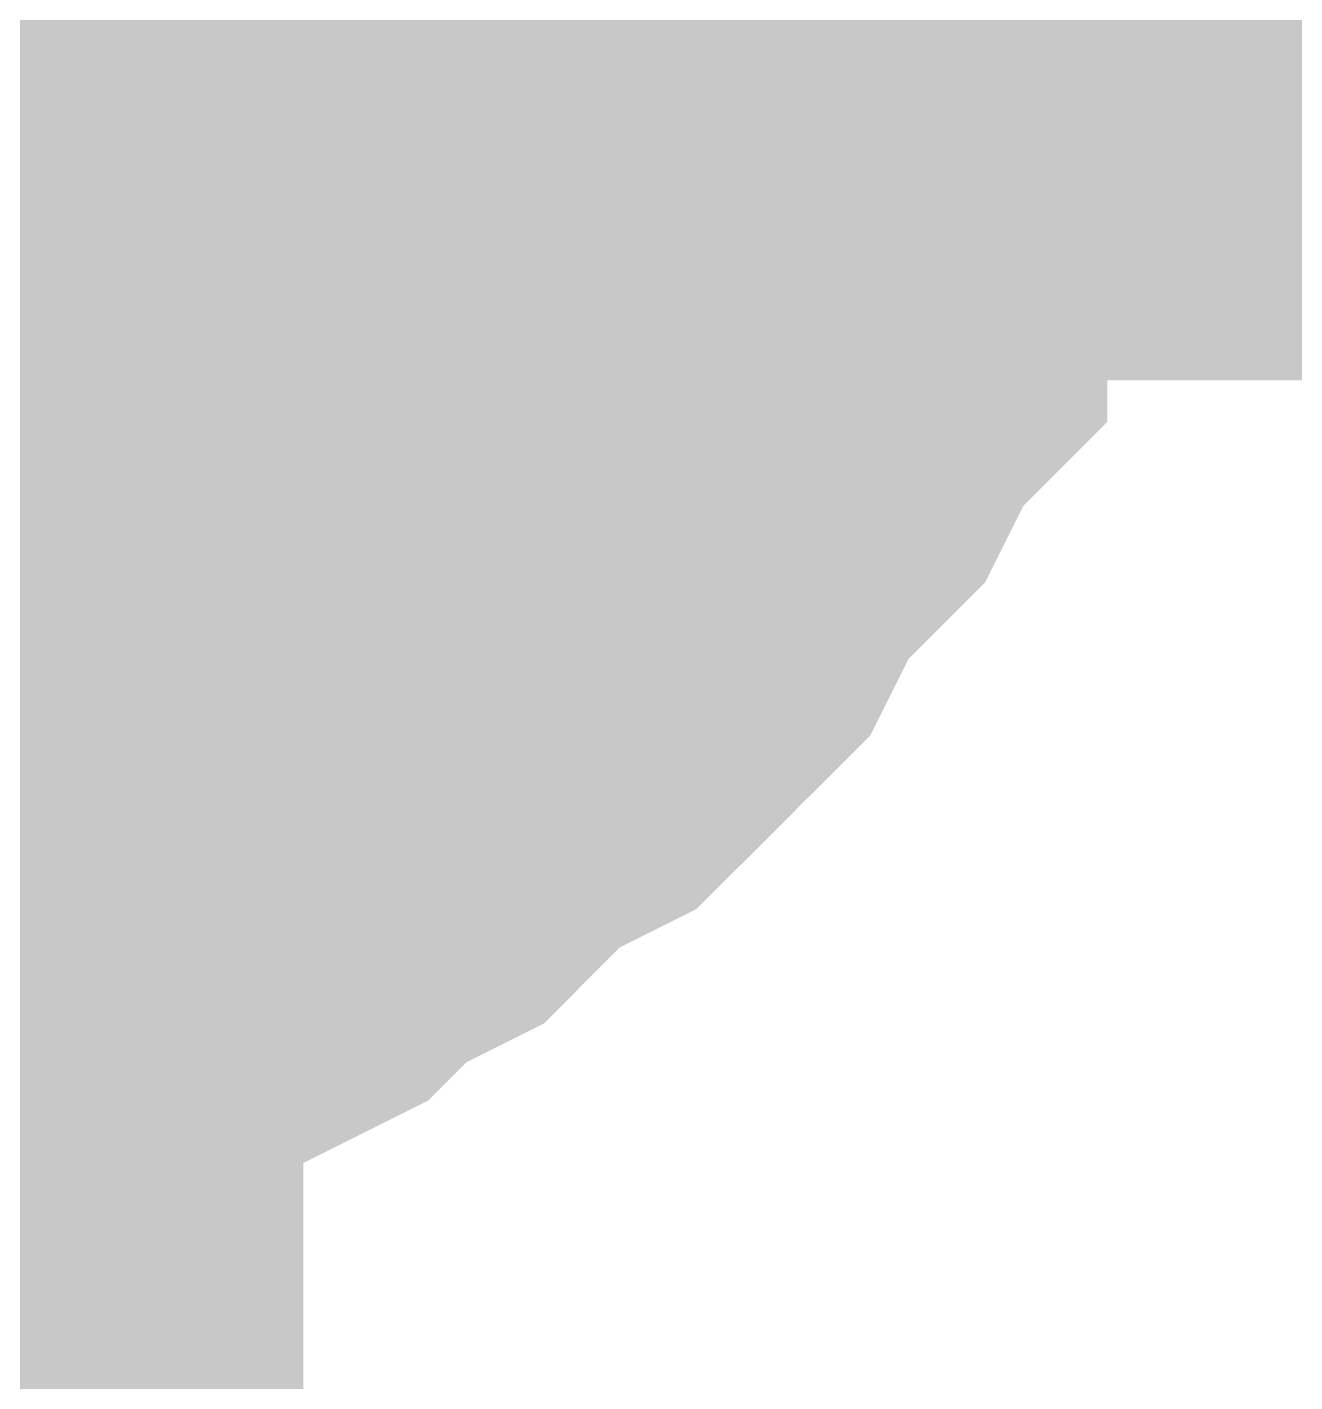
# Model space of a CAD drawing. Header units: inches. Extents: x 0 to 841, y 0 to 594.
# Drawn here: x 520.223 to 520.966, y 59.026 to 59.821 of the extents above; entities that cross this region are included whole.
import ezdxf

# ---------------------------------------------------------------- set-up
doc = ezdxf.new("R2010")
doc.units = ezdxf.units.IN
doc.layers.add('Sheet', color=255, linetype='Continuous')

msp = doc.modelspace()

# ---------------------------------------------------------------- linework, layer by layer
at = {"layer": 'Sheet'}
msp.add_lwpolyline([(519.74602, 60, 0.508, 0.508, 1), (520.25402, 60, 0.508, 0.508, 1)], format="xyseb", close=True, dxfattribs=at)
for points in [[(515.00246, 59.98843, 0.7493, 0.7493, 0), (520.01055, 59.98843, 0.7493, 0.7493, 0)], [(515.00246, 59.98843, 0.7493, 0.7493, 0), (520.01055, 59.98843, 0.7493, 0.7493, 0), (535.01236, 59.98843, 0.7493, 0.7493, 0), (554.99981, 59.98843, 0.7493, 0.7493, 0)], [(520.01055, 54.98004, 0.7493, 0.7493, 0), (520.01055, 59.98843, 0.7493, 0.7493, 0)], [(520.77411, 59.98843, 0.29972, 0.29972, 0), (520.77411, 59.94351, 0.29972, 0.29972, 0), (520.77411, 59.89859, 0.29972, 0.29972, 0), (520.77411, 59.87613, 0.29972, 0.29972, 0), (520.75166, 59.83122, 0.29972, 0.29972, 0), (520.75166, 59.7863, 0.29972, 0.29972, 0), (520.7292, 59.76384, 0.29972, 0.29972, 0), (520.7292, 59.71892, 0.29972, 0.29972, 0), (520.70674, 59.69646, 0.29972, 0.29972, 0), (520.70674, 59.65154, 0.29972, 0.29972, 0), (520.68428, 59.62908, 0.29972, 0.29972, 0), (520.66182, 59.58417, 0.29972, 0.29972, 0), (520.63937, 59.56171, 0.29972, 0.29972, 0), (520.61691, 59.53925, 0.29972, 0.29972, 0), (520.59445, 59.49433, 0.29972, 0.29972, 0), (520.57199, 59.47187, 0.29972, 0.29972, 0), (520.54954, 59.44941, 0.29972, 0.29972, 0), (520.52708, 59.42695, 0.29972, 0.29972, 0), (520.48216, 59.40449, 0.29972, 0.29972, 0), (520.4597, 59.38203, 0.29972, 0.29972, 0), (520.43725, 59.35957, 0.29972, 0.29972, 0), (520.39233, 59.33711, 0.29972, 0.29972, 0), (520.36987, 59.31466, 0.29972, 0.29972, 0), (520.32496, 59.2922, 0.29972, 0.29972, 0), (520.3025, 59.2922, 0.29972, 0.29972, 0), (520.25758, 59.26974, 0.29972, 0.29972, 0), (520.23513, 59.26974, 0.29972, 0.29972, 0), (520.19021, 59.24728, 0.29972, 0.29972, 0), (520.16775, 59.24728, 0.29972, 0.29972, 0), (520.12284, 59.22482, 0.29972, 0.29972, 0), (520.07792, 59.22482, 0.29972, 0.29972, 0), (520.05546, 59.22482, 0.29972, 0.29972, 0)], [(520.77411, 59.98843, 0.29972, 0.29972, 0), (520.77411, 59.94351, 0.29972, 0.29972, 0), (520.77411, 59.89859, 0.29972, 0.29972, 0), (520.77411, 59.87613, 0.29972, 0.29972, 0), (520.75166, 59.83122, 0.29972, 0.29972, 0), (520.75166, 59.7863, 0.29972, 0.29972, 0), (520.7292, 59.76384, 0.29972, 0.29972, 0), (520.7292, 59.71892, 0.29972, 0.29972, 0), (520.70674, 59.69646, 0.29972, 0.29972, 0), (520.70674, 59.65154, 0.29972, 0.29972, 0), (520.68428, 59.62908, 0.29972, 0.29972, 0), (520.66182, 59.58417, 0.29972, 0.29972, 0), (520.63937, 59.56171, 0.29972, 0.29972, 0), (520.61691, 59.53925, 0.29972, 0.29972, 0), (520.59445, 59.49433, 0.29972, 0.29972, 0), (520.57199, 59.47187, 0.29972, 0.29972, 0), (520.54954, 59.44941, 0.29972, 0.29972, 0), (520.52708, 59.42695, 0.29972, 0.29972, 0), (520.48216, 59.40449, 0.29972, 0.29972, 0), (520.4597, 59.38203, 0.29972, 0.29972, 0), (520.43725, 59.35957, 0.29972, 0.29972, 0), (520.39233, 59.33711, 0.29972, 0.29972, 0), (520.36987, 59.31466, 0.29972, 0.29972, 0), (520.32496, 59.2922, 0.29972, 0.29972, 0), (520.3025, 59.2922, 0.29972, 0.29972, 0), (520.25758, 59.26974, 0.29972, 0.29972, 0), (520.23513, 59.26974, 0.29972, 0.29972, 0), (520.19021, 59.24728, 0.29972, 0.29972, 0), (520.16775, 59.24728, 0.29972, 0.29972, 0), (520.12284, 59.22482, 0.29972, 0.29972, 0), (520.07792, 59.22482, 0.29972, 0.29972, 0), (520.05546, 59.22482, 0.29972, 0.29972, 0)], [(520.77411, 59.98843, 0.29972, 0.29972, 0), (520.77411, 59.94351, 0.29972, 0.29972, 0), (520.77411, 59.89859, 0.29972, 0.29972, 0), (520.77411, 59.87613, 0.29972, 0.29972, 0), (520.75166, 59.83122, 0.29972, 0.29972, 0), (520.75166, 59.7863, 0.29972, 0.29972, 0), (520.7292, 59.76384, 0.29972, 0.29972, 0), (520.7292, 59.71892, 0.29972, 0.29972, 0), (520.70674, 59.69646, 0.29972, 0.29972, 0), (520.70674, 59.65154, 0.29972, 0.29972, 0), (520.68428, 59.62908, 0.29972, 0.29972, 0), (520.66182, 59.58417, 0.29972, 0.29972, 0), (520.63937, 59.56171, 0.29972, 0.29972, 0), (520.61691, 59.53925, 0.29972, 0.29972, 0), (520.59445, 59.49433, 0.29972, 0.29972, 0), (520.57199, 59.47187, 0.29972, 0.29972, 0), (520.54954, 59.44941, 0.29972, 0.29972, 0), (520.52708, 59.42695, 0.29972, 0.29972, 0), (520.48216, 59.40449, 0.29972, 0.29972, 0), (520.4597, 59.38203, 0.29972, 0.29972, 0), (520.43725, 59.35957, 0.29972, 0.29972, 0), (520.39233, 59.33711, 0.29972, 0.29972, 0), (520.36987, 59.31466, 0.29972, 0.29972, 0), (520.32496, 59.2922, 0.29972, 0.29972, 0), (520.3025, 59.2922, 0.29972, 0.29972, 0), (520.25758, 59.26974, 0.29972, 0.29972, 0), (520.23513, 59.26974, 0.29972, 0.29972, 0), (520.19021, 59.24728, 0.29972, 0.29972, 0), (520.16775, 59.24728, 0.29972, 0.29972, 0), (520.12284, 59.22482, 0.29972, 0.29972, 0), (520.07792, 59.22482, 0.29972, 0.29972, 0), (520.05546, 59.22482, 0.29972, 0.29972, 0)], [(520.77411, 59.98843, 0.29972, 0.29972, 0), (520.77411, 59.94351, 0.29972, 0.29972, 0), (520.77411, 59.89859, 0.29972, 0.29972, 0), (520.77411, 59.87613, 0.29972, 0.29972, 0), (520.75166, 59.83122, 0.29972, 0.29972, 0), (520.75166, 59.7863, 0.29972, 0.29972, 0), (520.7292, 59.76384, 0.29972, 0.29972, 0), (520.7292, 59.71892, 0.29972, 0.29972, 0), (520.70674, 59.69646, 0.29972, 0.29972, 0), (520.70674, 59.65154, 0.29972, 0.29972, 0), (520.68428, 59.62908, 0.29972, 0.29972, 0), (520.66182, 59.58417, 0.29972, 0.29972, 0), (520.63937, 59.56171, 0.29972, 0.29972, 0), (520.61691, 59.53925, 0.29972, 0.29972, 0), (520.59445, 59.49433, 0.29972, 0.29972, 0), (520.57199, 59.47187, 0.29972, 0.29972, 0), (520.54954, 59.44941, 0.29972, 0.29972, 0), (520.52708, 59.42695, 0.29972, 0.29972, 0), (520.48216, 59.40449, 0.29972, 0.29972, 0), (520.4597, 59.38203, 0.29972, 0.29972, 0), (520.43725, 59.35957, 0.29972, 0.29972, 0), (520.39233, 59.33711, 0.29972, 0.29972, 0), (520.36987, 59.31466, 0.29972, 0.29972, 0), (520.32496, 59.2922, 0.29972, 0.29972, 0), (520.3025, 59.2922, 0.29972, 0.29972, 0), (520.25758, 59.26974, 0.29972, 0.29972, 0), (520.23513, 59.26974, 0.29972, 0.29972, 0), (520.19021, 59.24728, 0.29972, 0.29972, 0), (520.16775, 59.24728, 0.29972, 0.29972, 0), (520.12284, 59.22482, 0.29972, 0.29972, 0), (520.07792, 59.22482, 0.29972, 0.29972, 0), (520.05546, 59.22482, 0.29972, 0.29972, 0)], [(520.77411, 59.98843, 0.29972, 0.29972, 0), (520.77411, 59.94351, 0.29972, 0.29972, 0), (520.77411, 59.89859, 0.29972, 0.29972, 0), (520.77411, 59.87613, 0.29972, 0.29972, 0), (520.75166, 59.83122, 0.29972, 0.29972, 0), (520.75166, 59.7863, 0.29972, 0.29972, 0), (520.7292, 59.76384, 0.29972, 0.29972, 0), (520.7292, 59.71892, 0.29972, 0.29972, 0), (520.70674, 59.69646, 0.29972, 0.29972, 0), (520.70674, 59.65154, 0.29972, 0.29972, 0), (520.68428, 59.62908, 0.29972, 0.29972, 0), (520.66182, 59.58417, 0.29972, 0.29972, 0), (520.63937, 59.56171, 0.29972, 0.29972, 0), (520.61691, 59.53925, 0.29972, 0.29972, 0), (520.59445, 59.49433, 0.29972, 0.29972, 0), (520.57199, 59.47187, 0.29972, 0.29972, 0), (520.54954, 59.44941, 0.29972, 0.29972, 0), (520.52708, 59.42695, 0.29972, 0.29972, 0), (520.48216, 59.40449, 0.29972, 0.29972, 0), (520.4597, 59.38203, 0.29972, 0.29972, 0), (520.43725, 59.35957, 0.29972, 0.29972, 0), (520.39233, 59.33711, 0.29972, 0.29972, 0), (520.36987, 59.31466, 0.29972, 0.29972, 0), (520.32496, 59.2922, 0.29972, 0.29972, 0), (520.3025, 59.2922, 0.29972, 0.29972, 0), (520.25758, 59.26974, 0.29972, 0.29972, 0), (520.23513, 59.26974, 0.29972, 0.29972, 0), (520.19021, 59.24728, 0.29972, 0.29972, 0), (520.16775, 59.24728, 0.29972, 0.29972, 0), (520.12284, 59.22482, 0.29972, 0.29972, 0), (520.07792, 59.22482, 0.29972, 0.29972, 0), (520.05546, 59.22482, 0.29972, 0.29972, 0)], [(520.50462, 59.98843, 0.29972, 0.29972, 0), (520.50462, 59.96597, 0.29972, 0.29972, 0), (520.50462, 59.94351, 0.29972, 0.29972, 0), (520.50462, 59.92105, 0.29972, 0.29972, 0), (520.50462, 59.89859, 0.29972, 0.29972, 0), (520.48216, 59.85368, 0.29972, 0.29972, 0), (520.48216, 59.83122, 0.29972, 0.29972, 0), (520.48216, 59.80876, 0.29972, 0.29972, 0), (520.4597, 59.7863, 0.29972, 0.29972, 0), (520.4597, 59.76384, 0.29972, 0.29972, 0), (520.43725, 59.74138, 0.29972, 0.29972, 0), (520.43725, 59.71892, 0.29972, 0.29972, 0), (520.41479, 59.69646, 0.29972, 0.29972, 0), (520.41479, 59.69646, 0.29972, 0.29972, 0), (520.39233, 59.674, 0.29972, 0.29972, 0), (520.36987, 59.65154, 0.29972, 0.29972, 0), (520.34741, 59.62908, 0.29972, 0.29972, 0), (520.34741, 59.60662, 0.29972, 0.29972, 0), (520.32496, 59.58417, 0.29972, 0.29972, 0), (520.3025, 59.58417, 0.29972, 0.29972, 0), (520.28004, 59.56171, 0.29972, 0.29972, 0), (520.25758, 59.53925, 0.29972, 0.29972, 0), (520.23513, 59.53925, 0.29972, 0.29972, 0), (520.21267, 59.51679, 0.29972, 0.29972, 0), (520.21267, 59.51679, 0.29972, 0.29972, 0), (520.19021, 59.49433, 0.29972, 0.29972, 0), (520.14529, 59.49433, 0.29972, 0.29972, 0), (520.12284, 59.49433, 0.29972, 0.29972, 0), (520.10038, 59.47187, 0.29972, 0.29972, 0), (520.07792, 59.47187, 0.29972, 0.29972, 0), (520.05546, 59.47187, 0.29972, 0.29972, 0)], [(520.50462, 59.98843, 0.29972, 0.29972, 0), (520.50462, 59.96597, 0.29972, 0.29972, 0), (520.50462, 59.94351, 0.29972, 0.29972, 0), (520.50462, 59.92105, 0.29972, 0.29972, 0), (520.50462, 59.89859, 0.29972, 0.29972, 0), (520.48216, 59.85368, 0.29972, 0.29972, 0), (520.48216, 59.83122, 0.29972, 0.29972, 0), (520.48216, 59.80876, 0.29972, 0.29972, 0), (520.4597, 59.7863, 0.29972, 0.29972, 0), (520.4597, 59.76384, 0.29972, 0.29972, 0), (520.43725, 59.74138, 0.29972, 0.29972, 0), (520.43725, 59.71892, 0.29972, 0.29972, 0), (520.41479, 59.69646, 0.29972, 0.29972, 0), (520.41479, 59.69646, 0.29972, 0.29972, 0), (520.39233, 59.674, 0.29972, 0.29972, 0), (520.36987, 59.65154, 0.29972, 0.29972, 0), (520.34741, 59.62908, 0.29972, 0.29972, 0), (520.34741, 59.60662, 0.29972, 0.29972, 0), (520.32496, 59.58417, 0.29972, 0.29972, 0), (520.3025, 59.58417, 0.29972, 0.29972, 0), (520.28004, 59.56171, 0.29972, 0.29972, 0), (520.25758, 59.53925, 0.29972, 0.29972, 0), (520.23513, 59.53925, 0.29972, 0.29972, 0), (520.21267, 59.51679, 0.29972, 0.29972, 0), (520.21267, 59.51679, 0.29972, 0.29972, 0), (520.19021, 59.49433, 0.29972, 0.29972, 0), (520.14529, 59.49433, 0.29972, 0.29972, 0), (520.12284, 59.49433, 0.29972, 0.29972, 0), (520.10038, 59.47187, 0.29972, 0.29972, 0), (520.07792, 59.47187, 0.29972, 0.29972, 0), (520.05546, 59.47187, 0.29972, 0.29972, 0)], [(520.50462, 59.98843, 0.29972, 0.29972, 0), (520.50462, 59.96597, 0.29972, 0.29972, 0), (520.50462, 59.94351, 0.29972, 0.29972, 0), (520.50462, 59.92105, 0.29972, 0.29972, 0), (520.50462, 59.89859, 0.29972, 0.29972, 0), (520.48216, 59.85368, 0.29972, 0.29972, 0), (520.48216, 59.83122, 0.29972, 0.29972, 0), (520.48216, 59.80876, 0.29972, 0.29972, 0), (520.4597, 59.7863, 0.29972, 0.29972, 0), (520.4597, 59.76384, 0.29972, 0.29972, 0), (520.43725, 59.74138, 0.29972, 0.29972, 0), (520.43725, 59.71892, 0.29972, 0.29972, 0), (520.41479, 59.69646, 0.29972, 0.29972, 0), (520.41479, 59.69646, 0.29972, 0.29972, 0), (520.39233, 59.674, 0.29972, 0.29972, 0), (520.36987, 59.65154, 0.29972, 0.29972, 0), (520.34741, 59.62908, 0.29972, 0.29972, 0), (520.34741, 59.60662, 0.29972, 0.29972, 0), (520.32496, 59.58417, 0.29972, 0.29972, 0), (520.3025, 59.58417, 0.29972, 0.29972, 0), (520.28004, 59.56171, 0.29972, 0.29972, 0), (520.25758, 59.53925, 0.29972, 0.29972, 0), (520.23513, 59.53925, 0.29972, 0.29972, 0), (520.21267, 59.51679, 0.29972, 0.29972, 0), (520.21267, 59.51679, 0.29972, 0.29972, 0), (520.19021, 59.49433, 0.29972, 0.29972, 0), (520.14529, 59.49433, 0.29972, 0.29972, 0), (520.12284, 59.49433, 0.29972, 0.29972, 0), (520.10038, 59.47187, 0.29972, 0.29972, 0), (520.07792, 59.47187, 0.29972, 0.29972, 0), (520.05546, 59.47187, 0.29972, 0.29972, 0)], [(520.50462, 59.89859, 0.09906, 0.09906, 0), (520.48216, 59.85368, 0.09906, 0.09906, 0), (520.48216, 59.83122, 0.09906, 0.09906, 0), (520.48216, 59.80876, 0.09906, 0.09906, 0), (520.4597, 59.7863, 0.09906, 0.09906, 0), (520.4597, 59.76384, 0.09906, 0.09906, 0), (520.43725, 59.74138, 0.09906, 0.09906, 0), (520.43725, 59.71892, 0.09906, 0.09906, 0), (520.41479, 59.69646, 0.09906, 0.09906, 0), (520.41479, 59.69646, 0.09906, 0.09906, 0), (520.39233, 59.674, 0.09906, 0.09906, 0), (520.36987, 59.65154, 0.09906, 0.09906, 0), (520.34741, 59.62908, 0.09906, 0.09906, 0), (520.34741, 59.60662, 0.09906, 0.09906, 0), (520.32496, 59.58417, 0.09906, 0.09906, 0), (520.3025, 59.58417, 0.09906, 0.09906, 0), (520.28004, 59.56171, 0.09906, 0.09906, 0), (520.25758, 59.53925, 0.09906, 0.09906, 0), (520.23513, 59.53925, 0.09906, 0.09906, 0), (520.21267, 59.51679, 0.09906, 0.09906, 0), (520.21267, 59.51679, 0.09906, 0.09906, 0), (520.19021, 59.49433, 0.09906, 0.09906, 0), (520.14529, 59.49433, 0.09906, 0.09906, 0)], [(520.50462, 59.89859, 0.09906, 0.09906, 0), (520.48216, 59.85368, 0.09906, 0.09906, 0), (520.48216, 59.83122, 0.09906, 0.09906, 0), (520.48216, 59.80876, 0.09906, 0.09906, 0), (520.4597, 59.7863, 0.09906, 0.09906, 0), (520.4597, 59.76384, 0.09906, 0.09906, 0), (520.43725, 59.74138, 0.09906, 0.09906, 0), (520.43725, 59.71892, 0.09906, 0.09906, 0), (520.41479, 59.69646, 0.09906, 0.09906, 0), (520.41479, 59.69646, 0.09906, 0.09906, 0), (520.39233, 59.674, 0.09906, 0.09906, 0), (520.36987, 59.65154, 0.09906, 0.09906, 0), (520.34741, 59.62908, 0.09906, 0.09906, 0), (520.34741, 59.60662, 0.09906, 0.09906, 0), (520.32496, 59.58417, 0.09906, 0.09906, 0), (520.3025, 59.58417, 0.09906, 0.09906, 0), (520.28004, 59.56171, 0.09906, 0.09906, 0), (520.25758, 59.53925, 0.09906, 0.09906, 0), (520.23513, 59.53925, 0.09906, 0.09906, 0), (520.21267, 59.51679, 0.09906, 0.09906, 0), (520.21267, 59.51679, 0.09906, 0.09906, 0), (520.19021, 59.49433, 0.09906, 0.09906, 0), (520.14529, 59.49433, 0.09906, 0.09906, 0)], [(520.50462, 59.89859, 0.09906, 0.09906, 0), (520.48216, 59.85368, 0.09906, 0.09906, 0), (520.48216, 59.83122, 0.09906, 0.09906, 0), (520.48216, 59.80876, 0.09906, 0.09906, 0), (520.4597, 59.7863, 0.09906, 0.09906, 0), (520.4597, 59.76384, 0.09906, 0.09906, 0), (520.43725, 59.74138, 0.09906, 0.09906, 0), (520.43725, 59.71892, 0.09906, 0.09906, 0), (520.41479, 59.69646, 0.09906, 0.09906, 0), (520.41479, 59.69646, 0.09906, 0.09906, 0), (520.39233, 59.674, 0.09906, 0.09906, 0), (520.36987, 59.65154, 0.09906, 0.09906, 0), (520.34741, 59.62908, 0.09906, 0.09906, 0), (520.34741, 59.60662, 0.09906, 0.09906, 0), (520.32496, 59.58417, 0.09906, 0.09906, 0), (520.3025, 59.58417, 0.09906, 0.09906, 0), (520.28004, 59.56171, 0.09906, 0.09906, 0), (520.25758, 59.53925, 0.09906, 0.09906, 0), (520.23513, 59.53925, 0.09906, 0.09906, 0), (520.21267, 59.51679, 0.09906, 0.09906, 0), (520.21267, 59.51679, 0.09906, 0.09906, 0), (520.19021, 59.49433, 0.09906, 0.09906, 0), (520.14529, 59.49433, 0.09906, 0.09906, 0)], [(520.77411, 59.87613, 0.09906, 0.09906, 0), (520.75166, 59.83122, 0.09906, 0.09906, 0), (520.75166, 59.7863, 0.09906, 0.09906, 0), (520.7292, 59.76384, 0.09906, 0.09906, 0), (520.7292, 59.71892, 0.09906, 0.09906, 0), (520.70674, 59.69646, 0.09906, 0.09906, 0), (520.70674, 59.65154, 0.09906, 0.09906, 0), (520.68428, 59.62908, 0.09906, 0.09906, 0), (520.66182, 59.58417, 0.09906, 0.09906, 0), (520.63937, 59.56171, 0.09906, 0.09906, 0), (520.61691, 59.53925, 0.09906, 0.09906, 0), (520.59445, 59.49433, 0.09906, 0.09906, 0), (520.57199, 59.47187, 0.09906, 0.09906, 0), (520.54954, 59.44941, 0.09906, 0.09906, 0), (520.52708, 59.42695, 0.09906, 0.09906, 0), (520.48216, 59.40449, 0.09906, 0.09906, 0), (520.4597, 59.38203, 0.09906, 0.09906, 0), (520.43725, 59.35957, 0.09906, 0.09906, 0), (520.39233, 59.33711, 0.09906, 0.09906, 0), (520.36987, 59.31466, 0.09906, 0.09906, 0), (520.32496, 59.2922, 0.09906, 0.09906, 0), (520.3025, 59.2922, 0.09906, 0.09906, 0), (520.25758, 59.26974, 0.09906, 0.09906, 0), (520.23513, 59.26974, 0.09906, 0.09906, 0), (520.19021, 59.24728, 0.09906, 0.09906, 0), (520.16775, 59.24728, 0.09906, 0.09906, 0)], [(520.77411, 59.87613, 0.09906, 0.09906, 0), (520.75166, 59.83122, 0.09906, 0.09906, 0), (520.75166, 59.7863, 0.09906, 0.09906, 0), (520.7292, 59.76384, 0.09906, 0.09906, 0), (520.7292, 59.71892, 0.09906, 0.09906, 0), (520.70674, 59.69646, 0.09906, 0.09906, 0), (520.70674, 59.65154, 0.09906, 0.09906, 0), (520.68428, 59.62908, 0.09906, 0.09906, 0), (520.66182, 59.58417, 0.09906, 0.09906, 0), (520.63937, 59.56171, 0.09906, 0.09906, 0), (520.61691, 59.53925, 0.09906, 0.09906, 0), (520.59445, 59.49433, 0.09906, 0.09906, 0), (520.57199, 59.47187, 0.09906, 0.09906, 0), (520.54954, 59.44941, 0.09906, 0.09906, 0), (520.52708, 59.42695, 0.09906, 0.09906, 0), (520.48216, 59.40449, 0.09906, 0.09906, 0), (520.4597, 59.38203, 0.09906, 0.09906, 0), (520.43725, 59.35957, 0.09906, 0.09906, 0), (520.39233, 59.33711, 0.09906, 0.09906, 0), (520.36987, 59.31466, 0.09906, 0.09906, 0), (520.32496, 59.2922, 0.09906, 0.09906, 0), (520.3025, 59.2922, 0.09906, 0.09906, 0), (520.25758, 59.26974, 0.09906, 0.09906, 0), (520.23513, 59.26974, 0.09906, 0.09906, 0), (520.19021, 59.24728, 0.09906, 0.09906, 0), (520.16775, 59.24728, 0.09906, 0.09906, 0)], [(520.77411, 59.87613, 0.09906, 0.09906, 0), (520.75166, 59.83122, 0.09906, 0.09906, 0), (520.75166, 59.7863, 0.09906, 0.09906, 0), (520.7292, 59.76384, 0.09906, 0.09906, 0), (520.7292, 59.71892, 0.09906, 0.09906, 0), (520.70674, 59.69646, 0.09906, 0.09906, 0), (520.70674, 59.65154, 0.09906, 0.09906, 0), (520.68428, 59.62908, 0.09906, 0.09906, 0), (520.66182, 59.58417, 0.09906, 0.09906, 0), (520.63937, 59.56171, 0.09906, 0.09906, 0), (520.61691, 59.53925, 0.09906, 0.09906, 0), (520.59445, 59.49433, 0.09906, 0.09906, 0), (520.57199, 59.47187, 0.09906, 0.09906, 0), (520.54954, 59.44941, 0.09906, 0.09906, 0), (520.52708, 59.42695, 0.09906, 0.09906, 0), (520.48216, 59.40449, 0.09906, 0.09906, 0), (520.4597, 59.38203, 0.09906, 0.09906, 0), (520.43725, 59.35957, 0.09906, 0.09906, 0), (520.39233, 59.33711, 0.09906, 0.09906, 0), (520.36987, 59.31466, 0.09906, 0.09906, 0), (520.32496, 59.2922, 0.09906, 0.09906, 0), (520.3025, 59.2922, 0.09906, 0.09906, 0), (520.25758, 59.26974, 0.09906, 0.09906, 0), (520.23513, 59.26974, 0.09906, 0.09906, 0), (520.19021, 59.24728, 0.09906, 0.09906, 0), (520.16775, 59.24728, 0.09906, 0.09906, 0)], [(520.77411, 59.87613, 0.09906, 0.09906, 0), (520.75166, 59.83122, 0.09906, 0.09906, 0), (520.75166, 59.7863, 0.09906, 0.09906, 0), (520.7292, 59.76384, 0.09906, 0.09906, 0), (520.7292, 59.71892, 0.09906, 0.09906, 0), (520.70674, 59.69646, 0.09906, 0.09906, 0), (520.70674, 59.65154, 0.09906, 0.09906, 0), (520.68428, 59.62908, 0.09906, 0.09906, 0), (520.66182, 59.58417, 0.09906, 0.09906, 0), (520.63937, 59.56171, 0.09906, 0.09906, 0), (520.61691, 59.53925, 0.09906, 0.09906, 0), (520.59445, 59.49433, 0.09906, 0.09906, 0), (520.57199, 59.47187, 0.09906, 0.09906, 0), (520.54954, 59.44941, 0.09906, 0.09906, 0), (520.52708, 59.42695, 0.09906, 0.09906, 0), (520.48216, 59.40449, 0.09906, 0.09906, 0), (520.4597, 59.38203, 0.09906, 0.09906, 0), (520.43725, 59.35957, 0.09906, 0.09906, 0), (520.39233, 59.33711, 0.09906, 0.09906, 0), (520.36987, 59.31466, 0.09906, 0.09906, 0), (520.32496, 59.2922, 0.09906, 0.09906, 0), (520.3025, 59.2922, 0.09906, 0.09906, 0), (520.25758, 59.26974, 0.09906, 0.09906, 0), (520.23513, 59.26974, 0.09906, 0.09906, 0), (520.19021, 59.24728, 0.09906, 0.09906, 0), (520.16775, 59.24728, 0.09906, 0.09906, 0)], [(520.77411, 59.87613, 0.09906, 0.09906, 0), (520.75166, 59.83122, 0.09906, 0.09906, 0), (520.75166, 59.7863, 0.09906, 0.09906, 0), (520.7292, 59.76384, 0.09906, 0.09906, 0), (520.7292, 59.71892, 0.09906, 0.09906, 0), (520.70674, 59.69646, 0.09906, 0.09906, 0), (520.70674, 59.65154, 0.09906, 0.09906, 0), (520.68428, 59.62908, 0.09906, 0.09906, 0), (520.66182, 59.58417, 0.09906, 0.09906, 0), (520.63937, 59.56171, 0.09906, 0.09906, 0), (520.61691, 59.53925, 0.09906, 0.09906, 0), (520.59445, 59.49433, 0.09906, 0.09906, 0), (520.57199, 59.47187, 0.09906, 0.09906, 0), (520.54954, 59.44941, 0.09906, 0.09906, 0), (520.52708, 59.42695, 0.09906, 0.09906, 0), (520.48216, 59.40449, 0.09906, 0.09906, 0), (520.4597, 59.38203, 0.09906, 0.09906, 0), (520.43725, 59.35957, 0.09906, 0.09906, 0), (520.39233, 59.33711, 0.09906, 0.09906, 0), (520.36987, 59.31466, 0.09906, 0.09906, 0), (520.32496, 59.2922, 0.09906, 0.09906, 0), (520.3025, 59.2922, 0.09906, 0.09906, 0), (520.25758, 59.26974, 0.09906, 0.09906, 0), (520.23513, 59.26974, 0.09906, 0.09906, 0), (520.19021, 59.24728, 0.09906, 0.09906, 0), (520.16775, 59.24728, 0.09906, 0.09906, 0)]]:
    msp.add_lwpolyline(points, format="xyseb", dxfattribs=at)

doc.saveas('drawing.dxf')
